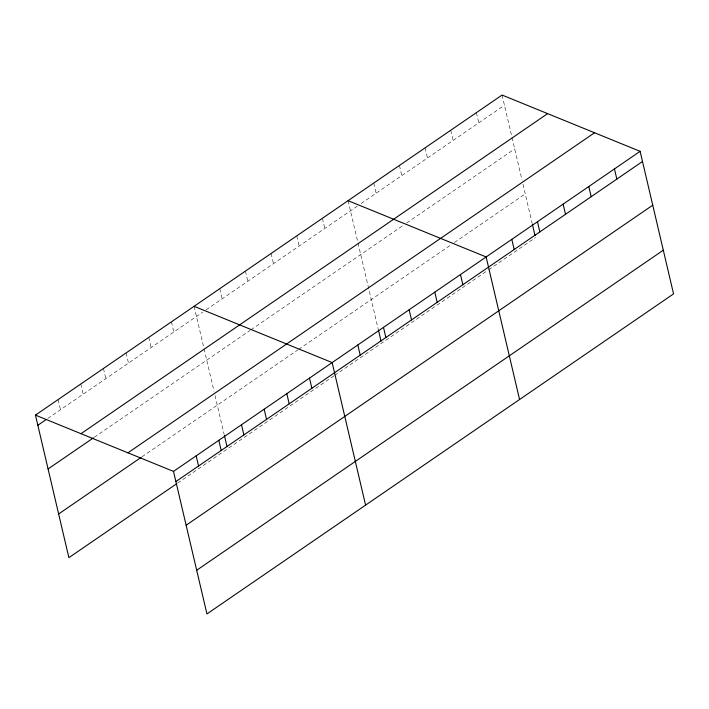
<?xml version="1.0" encoding="UTF-8"?>
<svg xmlns="http://www.w3.org/2000/svg" width="709" height="709" viewBox="0 0 709 709"><rect width="100%" height="100%" fill="white"/><g stroke="black" fill="none" stroke-linecap="round" stroke-linejoin="round"><path stroke-width="0.53" stroke-dasharray="3.54 2.66" d="M47.804 418.434L202.677 312.208M206.213 309.78L357.549 205.982M361.085 203.554L504.445 105.216M94.315 437.249L250.091 330.403M250.977 329.791L403.191 225.382M406.727 222.954L514.699 148.899M142.039 456.773L297.815 349.918M298.702 349.315L450.915 244.906M454.46 242.478L525.254 193.912M177.675 483.051L333.726 376M334.613 375.398L487.712 270.377M488.598 269.774L535.499 237.604M502.061 95.05L511.765 136.42M512.013 137.457L521.984 179.98M522.994 184.269L532.087 223.043M476.404 112.651L478.788 122.817M450.738 130.261L453.122 140.417M425.072 147.862L427.456 158.027M399.406 165.463L401.79 175.628M373.749 183.073L376.133 193.229M348.084 200.674L357.788 242.044M358.027 243.081L378.101 328.657M322.418 218.275L324.802 228.44M296.752 235.884L299.136 246.041M271.086 253.485L273.47 263.642M245.429 271.086L247.813 281.251M219.763 288.687L222.147 298.852M194.098 306.297L203.802 347.658M204.041 348.704L214.021 391.226M215.022 395.516L224.115 434.28M171.436 321.842L173.82 331.998M148.775 337.387L151.15 347.552M126.105 352.931L128.489 363.097M103.443 368.476L105.827 378.641M80.782 384.03L83.166 394.186M58.111 399.575L60.495 409.731"/><path stroke-width="1.06" d="M35.45 415.119L502.061 95.05L640.112 151.336L673.55 293.881L206.939 613.95L173.501 471.396L35.45 415.119L68.888 557.664L176.763 483.671M37.834 425.276L45.996 419.684M81.003 433.686L547.623 113.626M48.079 468.968L93.411 437.878M127.948 452.829L594.559 132.76M58.634 513.981L141.135 457.394M173.501 471.396L640.112 151.336M175.885 481.562L642.496 161.492M186.13 525.245L652.75 205.185M196.685 570.258L663.305 250.197M348.084 200.674L486.135 256.95L519.564 399.504M194.098 306.297L332.149 362.574L365.587 505.127M614.455 168.937L616.839 179.093M588.789 186.538L591.173 196.703M563.123 204.139L565.507 214.304M537.457 221.749L539.841 231.905M532.326 224.079L535.011 235.521M511.792 239.35L514.176 249.515M460.469 274.56L462.853 284.717M434.803 292.161L437.187 302.326M409.137 309.762L411.521 319.927M383.48 327.372L385.864 337.528M378.349 329.703L381.025 341.144M357.815 344.973L360.199 355.129M309.487 378.119L311.871 388.284M286.817 393.663L289.201 403.829M264.156 409.217L266.54 419.373M241.494 424.762L243.878 434.918M224.363 435.326L227.048 446.767M218.824 440.307L221.208 450.463M196.163 455.852L198.547 466.017"/></g></svg>
